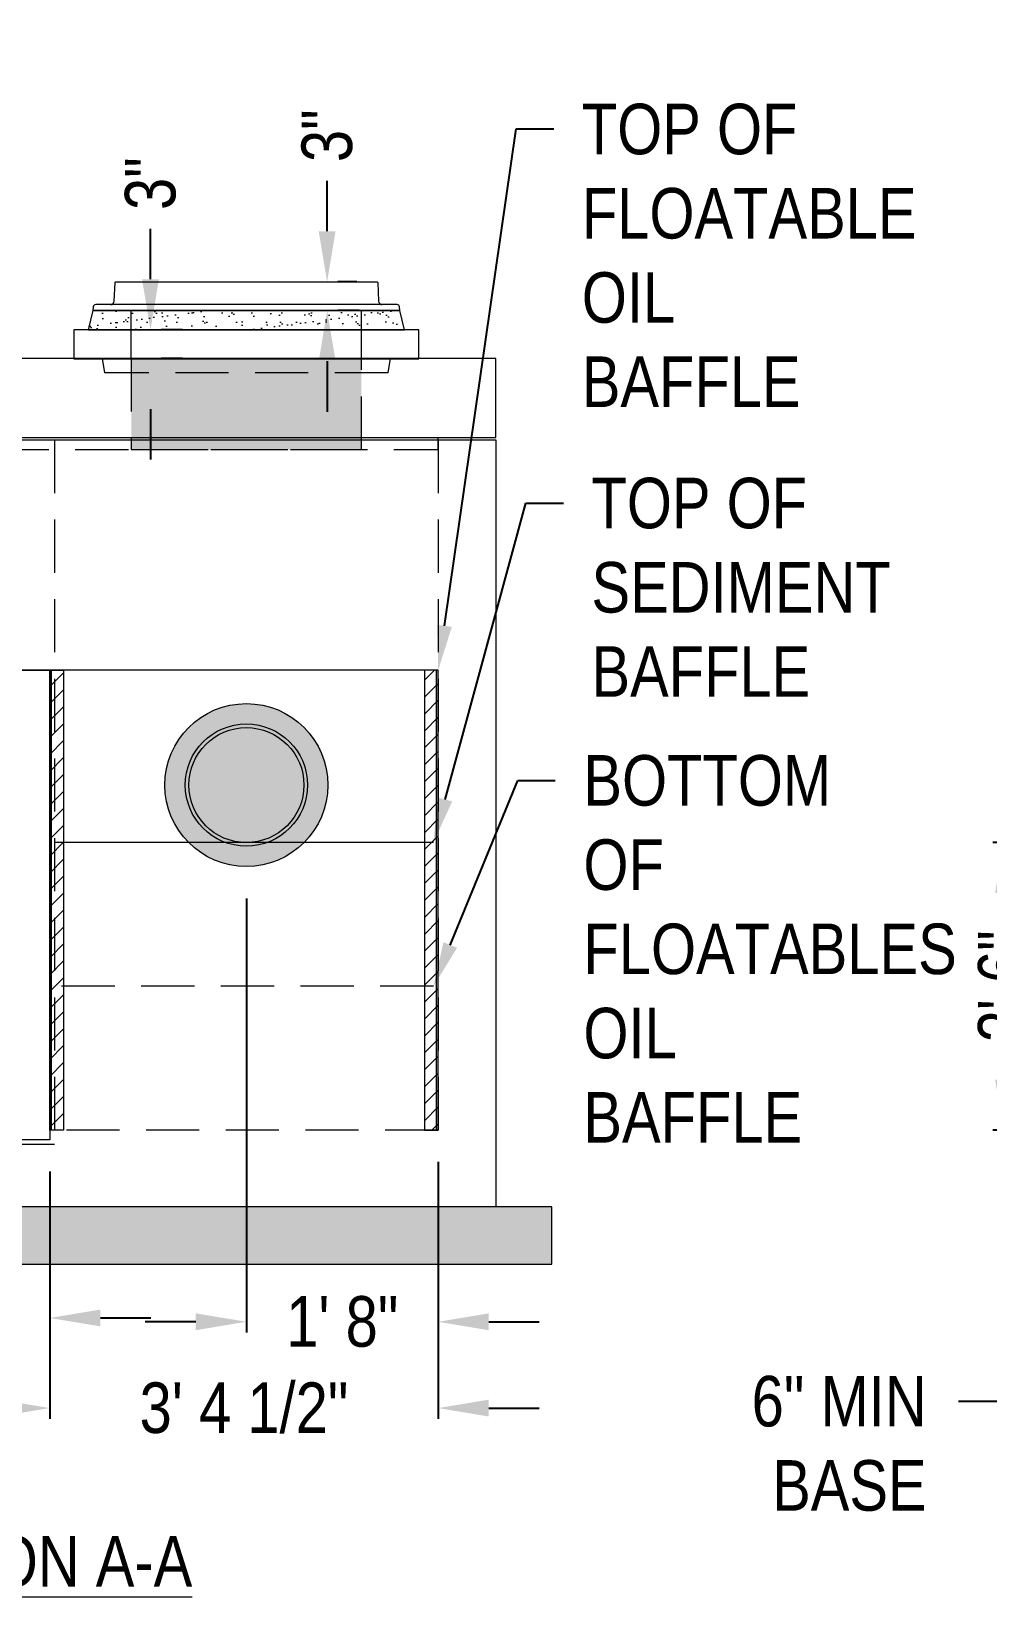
# Model space of a CAD drawing. Extents: x 0 to 216, y -5 to 280.
# Drawn here: x 42 to 87, y 70.3 to 144 of the extents above; entities that cross this region are included whole.
import ezdxf
from ezdxf import colors
from ezdxf.entities.mleader import LeaderData, LeaderLine
from ezdxf.math import Vec2, Vec3

# ---------------------------------------------------------------- set-up
doc = ezdxf.new("R2010")
doc.units = 0
doc.header["$LTSCALE"] = 10
doc.header["$MEASUREMENT"] = 0
doc.header["$PDMODE"] = 35
doc.linetypes.add('HIDDEN', pattern=[0.375, 0.25, -0.125])
doc.layers.get('0').update_dxf_attribs({"linetype": 'CONTINUOUS'})
doc.layers.get('Defpoints').update_dxf_attribs({"linetype": 'CONTINUOUS'})
for name, color, linetype, lineweight in [('CADdetails-1-ANNO', 41, 'CONTINUOUS', 5), ('CADdetails-2-HATCH', 8, 'CONTINUOUS', 5), ('CADdetails-3-HIDDEN', 11, 'HIDDEN', 5), ('CADdetails-4-LIGHT', 3, 'CONTINUOUS', 13), ('CADdetails-5-MEDIUM', 4, 'CONTINUOUS', 18)]:
    doc.layers.add(name, color=color, linetype=linetype, lineweight=lineweight)
doc.styles.add('CADdetails-DIMENSIONS', font='ARIALN.TTF', dxfattribs={"height": 2.38})
doc.styles.add('CADdetails-NOTES', font='ARIALN.TTF', dxfattribs={"height": 2.38})
doc.dimstyles.new('CADdetails-DIM', dxfattribs={"dimtxt": 2.38, "dimasz": 2.38, "dimexe": 0.5, "dimexo": 1.5, "dimgap": 1, "dimtad": 0, "dimzin": 0, "dimdsep": 46, "dimtxsty": 'CADdetails-DIMENSIONS', "dimcen": 1, "dimclrd": 256, "dimclre": 256, "dimclrt": 256, "dimadec": 0, "dimazin": 0, "dimtfac": 1, "dimtofl": 0, "dimtmove": 0, "dimatfit": 3, "dimfxl": 1, "dimtolj": 1, "dimtzin": 0, "dimarcsym": 0})

# ---------------------------------------------------------------- blocks, each defined once
blk = doc.blocks.new('*D25')
at = {"layer": 'CADdetails-1-ANNO', "lineweight": -2, "transparency": 16777216}
for p, q in [((41.078, 90.292), (41.078, 82.895)), ((42.883, 90.292), (42.883, 82.895)), ((38.698, 83.395), (35.735, 83.395)), ((45.263, 83.395), (47.643, 83.395))]:
    blk.add_line(p, q, dxfattribs=at)
at = {"layer": 'CADdetails-1-ANNO', "transparency": 16777216}
for points in [[(38.698, 83.791), (38.698, 82.998), (41.078, 83.395)], [(45.263, 83.791), (45.263, 82.998), (42.883, 83.395)]]:
    blk.add_solid(points, dxfattribs=at)
at = {"layer": 'Defpoints', "color": 0, "transparency": 16777216}
for p in [(41.078, 91.792), (42.883, 91.792), (42.883, 83.395)]:
    blk.add_point(p, dxfattribs=at)
at = {"layer": 'CADdetails-1-ANNO', "transparency": 16777216, "insert": (33.573, 83.395), "char_height": 2.38, "attachment_point": 5, "style": 'CADdetails-DIMENSIONS'}
blk.add_mtext('\\A1;4"', dxfattribs=at)
blk = doc.blocks.new('*D26')
at = {"layer": 'CADdetails-1-ANNO', "lineweight": -2, "transparency": 16777216}
for p, q in [((61.165, 90.744), (61.165, 78.653)), ((42.883, 90.292), (42.883, 78.653)), ((40.503, 79.153), (38.123, 79.153)), ((63.545, 79.153), (65.925, 79.153))]:
    blk.add_line(p, q, dxfattribs=at)
at = {"layer": 'CADdetails-1-ANNO', "transparency": 16777216}
for points in [[(40.503, 79.55), (40.503, 78.756), (42.883, 79.153)], [(63.545, 79.55), (63.545, 78.756), (61.165, 79.153)]]:
    blk.add_solid(points, dxfattribs=at)
at = {"layer": 'Defpoints', "color": 0, "transparency": 16777216}
for p in [(61.165, 92.244), (42.883, 91.792), (61.165, 79.153)]:
    blk.add_point(p, dxfattribs=at)
at = {"layer": 'CADdetails-1-ANNO', "transparency": 16777216, "insert": (52.024, 79.153), "char_height": 2.38, "attachment_point": 5, "style": 'CADdetails-DIMENSIONS'}
blk.add_mtext('\\A1;3\' 4 1/2"', dxfattribs=at)
blk = doc.blocks.new('*D33')
at = {"layer": 'CADdetails-1-ANNO', "lineweight": -2, "transparency": 16777216}
for p, q in [((52.137, 103.157), (52.137, 82.716)), ((61.165, 90.744), (61.165, 82.716)), ((49.757, 83.216), (47.377, 83.216)), ((63.545, 83.216), (65.925, 83.216))]:
    blk.add_line(p, q, dxfattribs=at)
at = {"layer": 'CADdetails-1-ANNO', "transparency": 16777216}
for points in [[(49.757, 83.612), (49.757, 82.819), (52.137, 83.216)], [(63.545, 83.612), (63.545, 82.819), (61.165, 83.216)]]:
    blk.add_solid(points, dxfattribs=at)
at = {"layer": 'Defpoints', "color": 0, "transparency": 16777216}
for p in [(52.137, 104.657), (61.165, 92.244), (61.165, 83.216)]:
    blk.add_point(p, dxfattribs=at)
at = {"layer": 'CADdetails-1-ANNO', "transparency": 16777216, "insert": (56.651, 83.216), "char_height": 2.38, "attachment_point": 5, "style": 'CADdetails-DIMENSIONS'}
blk.add_mtext('\\A1;1\' 8"', dxfattribs=at)
blk = doc.blocks.new('*D35')
at = {"layer": 'CADdetails-1-ANNO', "lineweight": -2, "transparency": 16777216}
for p, q in [((88.475, 105.786), (87.279, 105.786)), ((87.779, 103.406), (87.779, 102.553)), ((87.779, 94.624), (87.779, 95.476)), ((93.087, 92.244), (87.279, 92.244))]:
    blk.add_line(p, q, dxfattribs=at)
at = {"layer": 'CADdetails-1-ANNO', "transparency": 16777216}
for points in [[(87.382, 103.406), (88.175, 103.406), (87.779, 105.786)], [(87.382, 94.624), (88.175, 94.624), (87.779, 92.244)]]:
    blk.add_solid(points, dxfattribs=at)
at = {"layer": 'Defpoints', "color": 0, "transparency": 16777216}
for p in [(89.975, 105.786), (87.779, 92.244), (94.587, 92.244)]:
    blk.add_point(p, dxfattribs=at)
at = {"layer": 'CADdetails-1-ANNO', "transparency": 16777216, "insert": (87.779, 99.015), "char_height": 2.38, "attachment_point": 5, "rotation": 90, "style": 'CADdetails-DIMENSIONS'}
blk.add_mtext('\\A1;2\' 6"', dxfattribs=at)
blk = doc.blocks.new('*D40')
at = {"layer": 'CADdetails-1-ANNO', "lineweight": -2, "transparency": 16777216}
for p, q in [((55.938, 134.573), (55.938, 136.953)), ((57.337, 132.193), (56.438, 132.193)), ((57.438, 130.838), (56.438, 130.838)), ((55.938, 128.458), (55.938, 126.078))]:
    blk.add_line(p, q, dxfattribs=at)
at = {"layer": 'CADdetails-1-ANNO', "transparency": 16777216}
for points in [[(55.542, 134.573), (56.335, 134.573), (55.938, 132.193)], [(55.542, 128.458), (56.335, 128.458), (55.938, 130.838)]]:
    blk.add_solid(points, dxfattribs=at)
at = {"layer": 'Defpoints', "color": 0, "transparency": 16777216}
for p in [(55.837, 132.193), (55.938, 132.193), (55.938, 130.838)]:
    blk.add_point(p, dxfattribs=at)
at = {"layer": 'CADdetails-1-ANNO', "transparency": 16777216, "insert": (55.938, 139.076), "char_height": 2.38, "attachment_point": 5, "rotation": 90, "style": 'CADdetails-DIMENSIONS'}
blk.add_mtext('\\A1;3"', dxfattribs=at)
blk = doc.blocks.new('*D39')
at = {"layer": 'CADdetails-1-ANNO', "lineweight": -2, "transparency": 16777216}
for p, q in [((47.623, 132.316), (47.623, 134.696)), ((49.123, 129.936), (48.123, 129.936)), ((49.123, 128.581), (48.123, 128.581)), ((47.623, 126.201), (47.623, 123.821))]:
    blk.add_line(p, q, dxfattribs=at)
at = {"layer": 'CADdetails-1-ANNO', "transparency": 16777216}
for points in [[(47.226, 132.316), (48.02, 132.316), (47.623, 129.936)], [(47.226, 126.201), (48.02, 126.201), (47.623, 128.581)]]:
    blk.add_solid(points, dxfattribs=at)
at = {"layer": 'Defpoints', "color": 0, "transparency": 16777216}
for p in [(47.623, 129.936), (47.623, 129.936), (47.623, 128.581)]:
    blk.add_point(p, dxfattribs=at)
at = {"layer": 'CADdetails-1-ANNO', "transparency": 16777216, "insert": (47.623, 136.819), "char_height": 2.38, "attachment_point": 5, "rotation": 90, "style": 'CADdetails-DIMENSIONS'}
blk.add_mtext('\\A1;3"', dxfattribs=at)

msp = doc.modelspace()

# ---------------------------------------------------------------- hatches: boundary and pattern name
at = {"layer": 'CADdetails-2-HATCH'}
h = msp.add_hatch(dxfattribs=at)
h.set_pattern_fill('AR-SAND', color=256, scale=0.4514)
h.set_pattern_definition([(37.5, (52.13716, 124.06744), (-0.028435, 0.86977), [0, -0.68613, 0, -0.76738, 0, -0.733525]), (7.5, (52.1372, 124.0674), (0.79888, 1.27392), [0, -0.37015, 0, -0.61842, 0, -0.236985]), (327.5, (51.58194, 124.06744), (1.405724, 0.002554), [0, -0.2257, 0, -0.81252, 0, -1.06079]), (317.5, (51.582, 124.0674), (1.35697, 0.39618), [0, -0.11285, 0, -0.532652, 0, -0.60939])])
h.paths.add_polyline_path([(44.689, 129.936), (59.585, 129.936), (59.36, 130.838), (44.915, 130.838)])
h = msp.add_hatch(color=256, dxfattribs=at)
h.dxf.hatch_style = 1
h.paths.add_polyline_path([(57.554, 124.293), (57.554, 128.581), (46.72, 128.581), (46.72, 124.293)])
h = msp.add_hatch(dxfattribs=at)
h.set_pattern_fill('ANSI31', color=256, scale=4.514001)
h.set_pattern_definition([(45, (174.918, 75.9933), (-0.3989851, 0.3989851), [])])
h.paths.add_polyline_path([(43.532, 113.911), (43.532, 92.244), (42.883, 92.244), (42.883, 113.911)])
h = msp.add_hatch(dxfattribs=at)
h.set_pattern_fill('ANSI31', color=256, scale=4.514001)
h.set_pattern_definition([(45, (174.6923, 75.9933), (-0.398985, 0.398985), [])])
h.paths.add_polyline_path([(60.516, 113.911), (60.516, 92.244), (61.165, 92.244), (61.165, 113.911)])
h = msp.add_hatch(color=256, dxfattribs=at)
h.dxf.hatch_style = 1
edge = h.paths.add_edge_path()
edge.add_arc((52.137, 108.494), 3.837, 0, 360)
h = msp.add_hatch(dxfattribs=at)
h.set_pattern_fill('GRAVEL', color=256, scale=2.708401)
h.set_pattern_definition([(228.01279, (179.57645, 94.95213), (-21.66720627, -24.37560706), [0.364377, -36.07343]), (184.96974, (179.33269, 94.68129), (32.50080941, 2.70840078), [0.625283, -61.903005]), (132.51045, (178.70976, 94.62713), (27.08400784, -29.79240862), [0.440895, -43.648675]), (267.27369, (177.65348, 93.95003), (2.70840078, 54.16801568), [0.56941, -56.371457]), (292.83365, (177.6264, 93.38126), (-13.54200392, 32.50080941), [0.55835, -55.276762]), (357.27369, (177.84307, 92.86667), (-54.16801568, 2.70840078), [0.56941, -56.371457]), (37.69424, (178.41184, 92.83958), (-35.20921019, -27.08400784), [0.753014, -74.54832]), (72.25533, (179.00768, 93.30001), (18.95880549, 59.58481725), [0.710923, -70.381374]), (121.42957, (179.22436, 93.97711), (-21.66720627, 35.20921019), [0.571337, -56.56244]), (175.23636, (178.92643, 94.46462), (29.79240862, -2.70840078), [0.65227, -31.961195]), (222.39744, (178.27642, 94.51879), (-32.50080941, -29.792408624), [0.843526, -83.509137]), (138.81407, (180.3348, 93.92294), (-18.9588055, 16.2504047), [0.287906, -28.50279]), (171.46923, (180.11813, 94.11253), (35.20921019, -5.41680157), [0.54774, -54.226277]), (225, (179.5764, 94.1938), (-3e-16, -2.7084), [0.383025, -3.447232]), (203.1986, (179.38686, 94.5188), (13.5420039, 5.4168016), [0.206266, -20.4203]), (291.8014, (179.19727, 94.43754), (-2.7084008, 8.1252024), [0.291703, -14.29348]), (30.96376, (179.3056, 94.1667), (8.1252024, 5.4168016), [0.473778, -15.318777]), (161.56505, (179.7119, 94.41045), (5.4168016, -2.708401), [0.34259, -8.222127]), (16.38954, (177.6264, 94.43754), (27.08400784, 8.12520235), [0.47993, -47.513056]), (70.34618, (178.08683, 94.57296), (-10.83360314, -29.79240862), [0.402634, -39.86064]), (293.1986, (179.71187, 94.95213), (-5.4168016, 13.5420039), [0.41253, -20.214036]), (343.61046, (179.87437, 94.57296), (-27.08400784, 8.12520235), [0.47993, -47.513056]), (339.44395, (177.6264, 92.75833), (-13.5420039, 5.41680157), [0.46281, -22.677775]), (294.77514, (178.05974, 92.59582), (-13.54200392, 29.79240862), [0.387783, -38.390614]), (66.8014, (179.73895, 92.24373), (5.4168016, 13.5420039), [0.41253, -20.214036]), (17.35402, (179.90146, 92.62291), (-35.2092102, -10.83360314), [0.454012, -44.94706]), (69.44395, (178.41184, 92.24373), (-5.41680157, -13.5420039), [0.231406, -22.90918]), (101.30993, (179.57645, 92.24373), (-2.7084008, 10.8336031), [0.1381, -13.672087]), (165.96376, (179.54936, 92.37915), (8.1252024, -2.7084008), [0.55835, -10.608672]), (186.00901, (179.00768, 92.51457), (27.08400784, 2.70840078), [0.51744, -51.226484]), (303.69007, (179.3056, 93.92294), (-2.7084008, 5.4168016), [0.39061, -9.374667]), (353.15723, (179.52228, 93.59793), (46.04281333, -5.41680157), [0.68196, -67.51383]), (60.9454, (180.19938, 93.51668), (-10.83360314, -18.9588055), [0.278846, -27.605847]), (90, (180.3348, 93.7604), (-2.7084, 2.7084), [0.162504, -2.545897]), (120.25644, (178.95352, 92.59582), (10.83360314, -18.95880549), [0.376262, -37.250044]), (48.01279, (178.76393, 92.92083), (21.66720627, 24.37560706), [0.728755, -35.70905]), (0, (179.2514, 93.4625), (2.7084, 2.7084), [0.704184, -2.004217]), (325.30485, (179.95562, 93.46251), (27.08400784, -18.95880549), [0.428236, -42.39534]), (254.0546, (180.3077, 93.21876), (-2.7084008, -10.8336031), [0.39435, -19.323107]), (207.645975, (180.19938, 92.83958), (-51.4596149, -27.08400784), [0.642067, -63.564742]), (175.42608, (179.63062, 92.54166), (-35.20921019, 2.708400784), [0.679264, -67.247082])])
h.paths.add_polyline_path([(12.351, 85.924), (66.519, 85.924), (66.519, 88.633), (12.351, 88.633)])

# ---------------------------------------------------------------- linework, layer by layer
msp.add_line((44.012, 128.581), (60.262, 128.581))
for p, q in [((42.968, 92.244), (42.968, 113.911)), ((61.081, 92.244), (61.081, 113.911))]:
    msp.add_line(p, q, dxfattribs=at)
for points in [[(44.689, 129.936), (59.585, 129.936), (59.36, 130.838), (44.915, 130.838)], [(43.532, 113.911), (43.532, 92.244), (42.883, 92.244), (42.883, 113.911)], [(60.516, 113.911), (60.516, 92.244), (61.165, 92.244), (61.165, 113.911)]]:
    msp.add_lwpolyline(points, close=True, dxfattribs=at)
at = {"layer": 'CADdetails-3-HIDDEN'}
for p, q in [((46.72, 129.936), (46.72, 130.838)), ((57.554, 129.936), (57.554, 130.838)), ((46.72, 128.581), (46.72, 129.936)), ((57.554, 128.581), (57.554, 129.936)), ((60.939, 99.015), (43.109, 99.015))]:
    msp.add_line(p, q, dxfattribs=at)
for points in [[(58.908, 128.581), (58.795, 127.904), (45.479, 127.904), (45.366, 128.581)], [(17.831, 124.857), (17.831, 124.293), (61.165, 124.293), (61.165, 124.857)], [(43.109, 124.745), (43.109, 91.567), (40.852, 91.567), (40.852, 124.745)], [(61.165, 124.745), (61.165, 92.244), (43.109, 92.244)]]:
    msp.add_lwpolyline(points, dxfattribs=at)
msp.add_lwpolyline([(57.554, 124.293), (57.554, 128.581), (46.72, 128.581), (46.72, 124.293)], close=True, dxfattribs=at)
at = {"layer": 'CADdetails-4-LIGHT'}
msp.add_lwpolyline([(12.351, 85.924), (66.519, 85.924), (66.519, 88.633), (12.351, 88.633)], close=True, dxfattribs=at)
for radius in [2.878, 2.708]:
    msp.add_circle((52.137, 108.494), radius, dxfattribs=at)
at = {"layer": 'CADdetails-5-MEDIUM'}
for p, q in [((61.165, 113.911), (17.831, 113.911)), ((60.939, 105.786), (43.109, 105.786))]:
    msp.add_line(p, q, dxfattribs=at)
msp.add_lwpolyline([(45.742, 131.121, 0.404026), (45.911, 131.284), (45.958, 132.165, -0.404026), (45.986, 132.193), (58.288, 132.193, -0.404026), (58.317, 132.165), (58.363, 131.284, 0.404026), (58.532, 131.121)], format="xyb", dxfattribs=at)
msp.add_lwpolyline([(44.93, 131.018), (44.915, 130.838), (59.36, 130.838), (59.344, 131.018, 0.388879), (59.231, 131.121), (45.043, 131.121, 0.388879)], format="xyb", close=True, dxfattribs=at)
for points in [[(44.012, 128.581), (60.262, 128.581), (60.262, 129.936), (44.012, 129.936)], [(63.874, 128.581), (15.122, 128.581), (15.122, 124.857), (63.874, 124.857)], [(63.874, 124.745), (63.874, 88.633), (15.122, 88.633), (15.122, 124.745)], [(42.883, 113.911), (42.883, 91.792), (41.078, 91.792), (41.078, 113.911)]]:
    msp.add_lwpolyline(points, close=True, dxfattribs=at)
msp.add_circle((52.137, 108.494), 3.837, dxfattribs=at)

# ---------------------------------------------------------------- texts
at = {"layer": 'CADdetails-1-ANNO', "insert": (39.288, 73.125), "char_height": 2.38, "attachment_point": 2, "style": 'CADdetails-NOTES'}
msp.add_mtext_dynamic_manual_height_columns('{\\LELEVATION A-A}', width=65.0706, gutter_width=17.002, heights=[0], dxfattribs=at)

# ---------------------------------------------------------------- dimensions: what is measured, and where the dimension line sits
at = {"layer": 'CADdetails-1-ANNO'}
for base, p1, p2, picture, middle in [((55.938, 132.193), (55.938, 130.838), (55.837, 132.193), '*D40', (55.938, 139.076)), ((47.623, 129.936), (47.623, 128.581), (47.623, 129.936), '*D39', (47.623, 136.819))]:
    dim = msp.add_linear_dim(base=base, p1=p1, p2=p2, angle=90, text='3"', dimstyle='CADdetails-DIM', dxfattribs=at)
    dim.commit()
    dim.dimension.update_dxf_attribs({"geometry": picture, "text_midpoint": middle})
dim = msp.add_linear_dim(base=(87.779, 92.244), p1=(89.975, 105.786), p2=(94.587, 92.244), angle=90, text='2\' 6"', dimstyle='CADdetails-DIM', dxfattribs=at)
dim.commit()
dim.dimension.update_dxf_attribs({"geometry": '*D35', "text_midpoint": (87.779, 99.015), "dimtype": 160})
for base, p1, text, picture, middle in [((61.165, 83.216), (52.137, 104.657), '1\' 8"', '*D33', (56.651, 83.216)), ((61.165, 79.153), (42.883, 91.792), '3\' 4 1/2"', '*D26', (52.024, 79.153))]:
    dim = msp.add_linear_dim(base=base, p1=p1, p2=(61.165, 92.244), text=text, dimstyle='CADdetails-DIM', dxfattribs=at)
    dim.commit()
    dim.dimension.update_dxf_attribs({"geometry": picture, "text_midpoint": middle})
dim = msp.add_linear_dim(base=(42.883, 83.395), p1=(41.078, 91.792), p2=(42.883, 91.792), text='4"', dimstyle='CADdetails-DIM', dxfattribs=at)
dim.commit()
dim.dimension.update_dxf_attribs({"geometry": '*D25', "text_midpoint": (33.573, 83.395), "dimtype": 160})

# ---------------------------------------------------------------- leaders
ml = msp.add_multileader_mtext('Standard', dxfattribs=at)
ml.set_content('INFLOW PIPE 1 (12 PVC)', color=256, style='CADdetails-NOTES')
ml.set_leader_properties()
ml.build(insert=Vec2(0, 0))
ml.multileader.update_dxf_attribs({"dogleg_length": 1.765, "arrow_head_size": 2.101})
ctx = ml.context
ctx.base_point, ctx.char_height, ctx.arrow_head_size, ctx.landing_gap_size, ctx.plane_origin = Vec3(49.113, 157.565), 2.38, 2.101, 1.324, Vec3(92.556, 182.066)
ctx.text_align_type = 2
notes = []
notes.append((ctx, [(0, (1, 1, 0), (84.918, 157.565), (-1, 0), 1.765, [(0, [(90.566, 173.58)], 0, [])])]))
ctx.mtext.insert, ctx.mtext.alignment, ctx.mtext.flow_direction = Vec3(81.828, 159.105), 3, 5
ml = msp.add_multileader_mtext('Standard', dxfattribs=at)
ml.set_content('\\A1;1/4" THICK FIBERGLASS {\\A0;SEDIMENT BAFFLE}', color=256, style='CADdetails-NOTES')
ml.set_leader_properties()
ml.build(insert=Vec2(0, 0))
ml.multileader.update_dxf_attribs({"dogleg_length": 1.765, "arrow_head_size": 2.101})
ctx = ml.context
ctx.base_point, ctx.char_height, ctx.arrow_head_size, ctx.landing_gap_size, ctx.plane_origin = Vec3(23.466, 152.979), 2.38, 2.101, 1.324, Vec3(225.4, 182.94)
ctx.text_align_type = 2
notes.append((ctx, [(1, (1, 1, 0), (84.918, 152.979), (-1, 0), 1.765, [(0, [(103.784, 166.217)], 0, [])])]))
ctx.mtext.insert, ctx.mtext.alignment, ctx.mtext.flow_direction = Vec3(81.828, 154.19), 3, 5
ml = msp.add_multileader_mtext('Standard', dxfattribs=at)
ml.set_content('TOP OF \\PFLOATABLE\\POIL\\PBAFFLE', color=256, style='CADdetails-NOTES')
ml.set_leader_properties()
ml.build(insert=Vec2(0, 0))
ml.multileader.update_dxf_attribs({"dogleg_length": 1.765, "arrow_head_size": 2.101})
ctx = ml.context
ctx.base_point, ctx.char_height, ctx.arrow_head_size, ctx.landing_gap_size, ctx.plane_origin = Vec3(66.602, 139.392), 2.38, 2.101, 1.324, Vec3(46.028, 114.803)
notes.append((ctx, [(1, (1, 1, 0), (64.837, 139.392), (1, 0), 1.765, [(0, [(61.165, 113.911)], 0, [])])]))
ctx.mtext.insert, ctx.mtext.flow_direction = Vec3(67.926, 140.582), 5
ml = msp.add_multileader_mtext('Standard', dxfattribs=at)
ml.set_content('TOP OF SEDIMENT\\PBAFFLE', color=256, style='CADdetails-NOTES')
ml.set_leader_properties()
ml.build(insert=Vec2(0, 0))
ml.multileader.update_dxf_attribs({"dogleg_length": 1.765, "arrow_head_size": 2.101})
ctx = ml.context
ctx.base_point, ctx.char_height, ctx.arrow_head_size, ctx.landing_gap_size, ctx.plane_origin = Vec3(67.057, 121.776), 2.38, 2.101, 1.324, Vec3(46.028, 106.637)
notes.append((ctx, [(1, (1, 1, 0), (65.292, 121.776), (1, 0), 1.765, [(0, [(60.939, 105.786)], 0, [])])]))
ctx.mtext.insert, ctx.mtext.width, ctx.mtext.flow_direction = Vec3(68.381, 122.966), 13.57547, 5
ml = msp.add_multileader_mtext('Standard', dxfattribs=at)
ml.set_content('BOTTOM OF \\PFLOATABLES\\POIL\\PBAFFLE', color=256, style='CADdetails-NOTES')
ml.set_leader_properties()
ml.build(insert=Vec2(0, 0))
ml.multileader.update_dxf_attribs({"dogleg_length": 1.765, "arrow_head_size": 2.101})
ctx = ml.context
ctx.base_point, ctx.char_height, ctx.arrow_head_size, ctx.landing_gap_size, ctx.plane_origin = Vec3(66.677, 108.715), 2.38, 2.101, 1.324, Vec3(46.028, 99.866)
notes.append((ctx, [(1, (1, 1, 0), (64.912, 108.715), (1, 0), 1.765, [(0, [(60.939, 99.015)], 0, [])])]))
ctx.mtext.insert, ctx.mtext.width, ctx.mtext.flow_direction = Vec3(68.001, 109.905), 7.09897, 5
ml = msp.add_multileader_mtext('Standard', dxfattribs=at)
ml.set_content('6" MIN BASE', color=256, style='CADdetails-DIMENSIONS')
ml.set_leader_properties()
ml.build(insert=Vec2(0, 0))
ml.multileader.update_dxf_attribs({"dogleg_length": 2, "arrow_head_size": 2.38})
ctx = ml.context
ctx.base_point, ctx.char_height, ctx.arrow_head_size, ctx.landing_gap_size, ctx.plane_origin = Vec3(74.744, 79.457), 2.38, 2.38, 1.5, Vec3(110.402, 82.014)
ctx.text_align_type = 2
notes.append((ctx, [(1, (1, 1, 0), (87.658, 79.457), (-1, 0), 2, [(0, [(92.049, 87.126)], 0, [])])]))
ctx.mtext.insert, ctx.mtext.width, ctx.mtext.alignment, ctx.mtext.flow_direction = Vec3(84.158, 80.667), 10.36585, 3, 5
for ctx, leaders in notes:
    for number, flags, end, landing, length, lines in leaders:
        leader = LeaderData()
        leader.index, (leader.has_last_leader_line, leader.has_dogleg_vector, leader.attachment_direction) = number, flags
        leader.last_leader_point, leader.dogleg_vector, leader.dogleg_length = Vec3(end), Vec3(landing), length
        for number, points, colour, breaks in lines:
            line = LeaderLine()
            line.index, line.vertices, line.color, line.breaks = number, Vec3.list(points), colors.encode_raw_color(colour), breaks
            leader.lines.append(line)
        ctx.leaders.append(leader)

doc.saveas('drawing.dxf')
